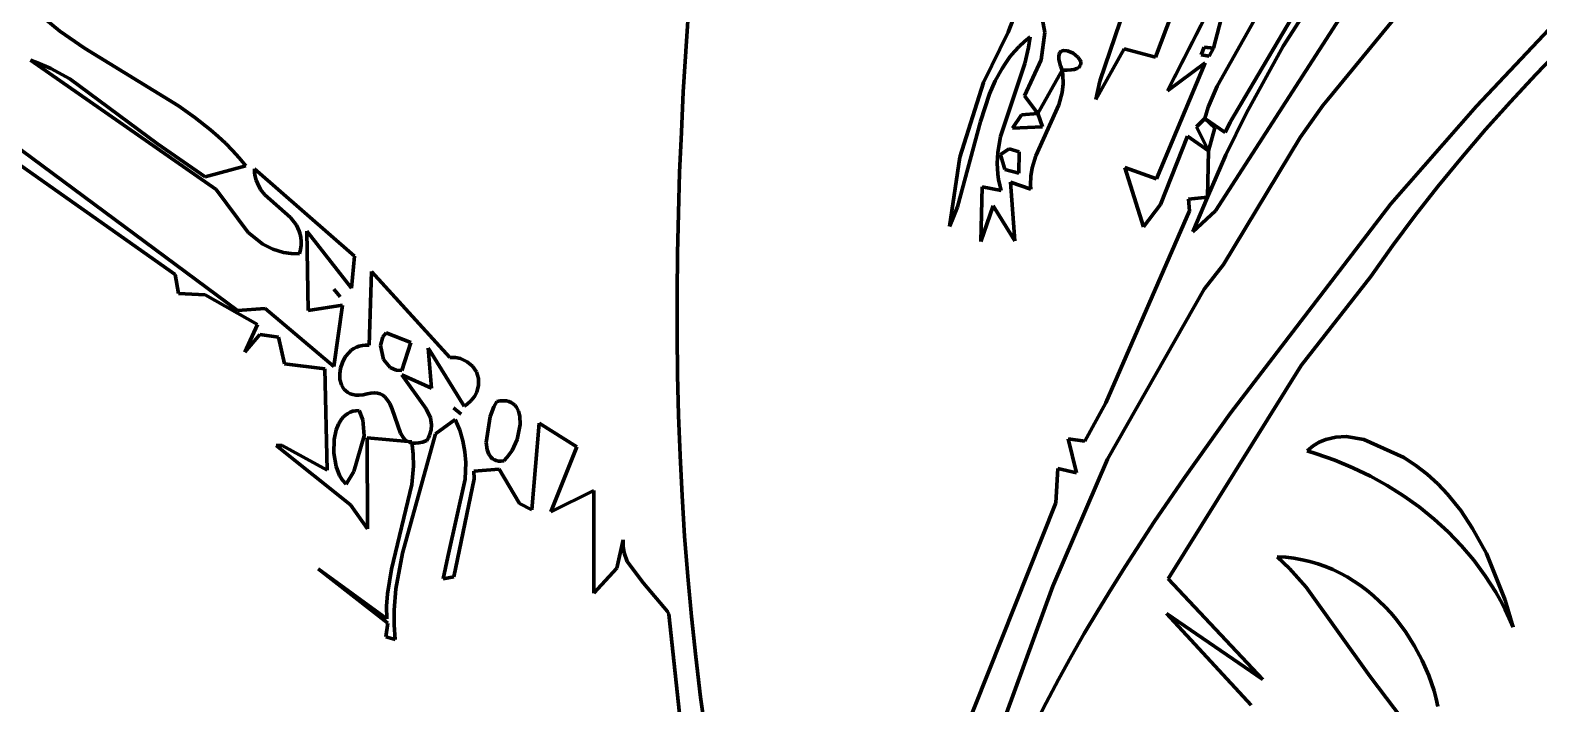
# Model space of a CAD drawing. Header units: millimetres. Extents: x 0 to 11, y 0 to 14.1.
# Drawn here: x 6.582 to 7.981, y 5.931 to 6.555 of the extents above; entities that cross this region are included whole.
import ezdxf

# ---------------------------------------------------------------- set-up
doc = ezdxf.new("R2010")
doc.units = ezdxf.units.MM
doc.layers.add('color#010101ff', color=7, linetype='CONTINUOUS', lineweight=100)
doc.layers.add('color#fefefeff', color=7, linetype='CONTINUOUS', lineweight=100)

msp = doc.modelspace()

# ---------------------------------------------------------------- linework, layer by layer
at = {"layer": 'color#010101ff'}
for p, q in [((7.8822, 6.7565), (7.7436, 6.5406)), ((7.681, 6.388), (7.9034, 6.733)), ((7.6944, 6.4701), (7.845, 6.7252)), ((7.9719, 6.7186), (7.7849, 6.4912)), ((7.4887, 6.5537), (7.5375, 6.6786)), ((7.6365, 6.4993), (7.6925, 6.6095)), ((7.1925, 6.5733), (7.1877, 6.4983)), ((7.6412, 6.5721), (7.6252, 6.5303)), ((7.6878, 6.572), (7.679, 6.5387)), ((7.679, 6.5387), (7.6878, 6.572)), ((7.9229, 6.4849), (8.0057, 6.5727)), ((6.61, 6.5546), (6.5956, 6.5662)), ((7.5202, 6.5667), (7.5228, 6.5534)), ((7.5737, 6.5081), (7.5924, 6.5634)), ((7.7194, 6.5693), (7.6825, 6.5035)), ((6.6328, 6.5387), (6.61, 6.5546)), ((7.4659, 6.5068), (7.4887, 6.5537)), ((7.5038, 6.545), (7.499, 6.5404)), ((7.5091, 6.5494), (7.5038, 6.545)), ((7.5077, 6.5393), (7.5091, 6.5494)), ((7.5228, 6.5534), (7.5192, 6.5279)), ((6.7199, 6.4852), (6.6328, 6.5387)), ((7.4904, 6.5306), (7.4866, 6.5253)), ((7.4945, 6.5356), (7.4904, 6.5306)), ((7.499, 6.5404), (7.4945, 6.5356)), ((7.5043, 6.5245), (7.5077, 6.5393)), ((7.5357, 6.5311), (7.536, 6.5331)), ((7.5358, 6.5287), (7.5357, 6.5311)), ((7.536, 6.5331), (7.5367, 6.5346)), ((7.5367, 6.5346), (7.5377, 6.5356)), ((7.5377, 6.5356), (7.5389, 6.5363)), ((7.5389, 6.5363), (7.5403, 6.5366)), ((7.5403, 6.5366), (7.5436, 6.5363)), ((7.5436, 6.5363), (7.5489, 6.5341)), ((7.5489, 6.5341), (7.5534, 6.5303)), ((7.5534, 6.5303), (7.5554, 6.5275)), ((7.5963, 6.538), (7.5699, 6.4912)), ((7.6252, 6.5303), (7.5963, 6.538)), ((7.6703, 6.5397), (7.6677, 6.5326)), ((7.6677, 6.5326), (7.6749, 6.5315)), ((7.679, 6.5387), (7.6703, 6.5397)), ((7.6749, 6.5315), (7.679, 6.5387)), ((7.7436, 6.5406), (7.7094, 6.4782)), ((8.0017, 6.5392), (7.9777, 6.5144)), ((6.7547, 6.4077), (6.5828, 6.5277)), ((6.5828, 6.5277), (6.5891, 6.5253)), ((6.5891, 6.5253), (6.6014, 6.5198)), ((6.6014, 6.5198), (6.6191, 6.5103)), ((7.4831, 6.5198), (7.4768, 6.5084)), ((7.4817, 6.4567), (7.5043, 6.5245)), ((7.4866, 6.5253), (7.4831, 6.5198)), ((7.5192, 6.5279), (7.5039, 6.4945)), ((7.5163, 6.4783), (7.5388, 6.5183)), ((7.5363, 6.5258), (7.5358, 6.5287)), ((7.5373, 6.5223), (7.5363, 6.5258)), ((7.5388, 6.5183), (7.5373, 6.5223)), ((7.5388, 6.5183), (7.5394, 6.514)), ((7.5433, 6.5183), (7.5388, 6.5183)), ((7.547, 6.5186), (7.5433, 6.5183)), ((7.55, 6.5191), (7.547, 6.5186)), ((7.5523, 6.5199), (7.55, 6.5191)), ((7.5541, 6.5209), (7.5523, 6.5199)), ((7.5553, 6.522), (7.5541, 6.5209)), ((7.5559, 6.5232), (7.5553, 6.522)), ((7.5554, 6.5275), (7.556, 6.526)), ((7.5562, 6.5246), (7.5559, 6.5232)), ((7.556, 6.526), (7.5562, 6.5246)), ((7.6263, 6.4177), (7.6712, 6.5252)), ((7.6712, 6.5252), (7.6365, 6.4993)), ((6.6191, 6.5103), (6.7003, 6.45)), ((7.4441, 6.4378), (7.4659, 6.5068)), ((7.4768, 6.5084), (7.4715, 6.4963)), ((7.5396, 6.5057), (7.5387, 6.4977)), ((7.5394, 6.514), (7.5396, 6.5057)), ((7.5699, 6.4912), (7.5737, 6.5081)), ((7.6825, 6.5035), (7.674, 6.4839)), ((7.9777, 6.5144), (7.9542, 6.4891)), ((7.1877, 6.4983), (7.1859, 6.4608)), ((7.4715, 6.4963), (7.463, 6.4708)), ((7.5039, 6.4945), (7.5163, 6.4783)), ((7.5387, 6.4977), (7.5357, 6.4862)), ((7.7849, 6.4912), (7.7803, 6.4856)), ((7.9542, 6.4891), (7.9312, 6.4633)), ((6.7351, 6.4745), (6.7199, 6.4852)), ((6.7496, 6.463), (6.7351, 6.4745)), ((7.5011, 6.4768), (7.4929, 6.4646)), ((7.5163, 6.4783), (7.5011, 6.4768)), ((7.5357, 6.4862), (7.5144, 6.4389)), ((7.5207, 6.4658), (7.5163, 6.4783)), ((7.6709, 6.4736), (7.6633, 6.4659)), ((7.674, 6.4839), (7.6709, 6.4736)), ((7.6804, 6.4648), (7.6709, 6.4736)), ((7.6709, 6.4736), (7.6898, 6.4605)), ((7.7094, 6.4782), (7.6906, 6.4398)), ((7.7803, 6.4856), (7.7594, 6.456)), ((7.8433, 6.3943), (7.9229, 6.4849)), ((6.7169, 6.3288), (6.5213, 6.4668)), ((6.7566, 6.4569), (6.7496, 6.463)), ((7.1859, 6.4608), (7.1843, 6.4233)), ((7.463, 6.4708), (7.4418, 6.3915)), ((7.4929, 6.4646), (7.5207, 6.4658)), ((7.6633, 6.4659), (7.6745, 6.4435)), ((7.6745, 6.4435), (7.6804, 6.4648)), ((7.6898, 6.4605), (7.6944, 6.4701)), ((7.9312, 6.4633), (7.9088, 6.4371)), ((6.565, 6.4508), (6.7744, 6.2955)), ((6.7003, 6.45), (6.7446, 6.4194)), ((6.7634, 6.4506), (6.7566, 6.4569)), ((6.7699, 6.4439), (6.7634, 6.4506)), ((7.4792, 6.442), (7.4817, 6.4567)), ((7.655, 6.4571), (7.6299, 6.3936)), ((7.6745, 6.4435), (7.655, 6.4571)), ((7.7594, 6.456), (7.6884, 6.3381)), ((6.7762, 6.4369), (6.7699, 6.4439)), ((6.7822, 6.4296), (6.7762, 6.4369)), ((7.4343, 6.3732), (7.4441, 6.4378)), ((7.4786, 6.4321), (7.4792, 6.442)), ((7.4791, 6.422), (7.4786, 6.4321)), ((7.4898, 6.4454), (7.4817, 6.4401)), ((7.4817, 6.4401), (7.4857, 6.4263)), ((7.4989, 6.4425), (7.4898, 6.4454)), ((7.4985, 6.4228), (7.4989, 6.4425)), ((7.5144, 6.4389), (7.511, 6.4277)), ((7.6734, 6.4006), (7.6745, 6.4435)), ((7.6906, 6.4398), (7.6734, 6.4006)), ((7.9088, 6.4371), (7.887, 6.4103)), ((6.7446, 6.4194), (6.7822, 6.4296)), ((6.8831, 6.3458), (6.7903, 6.4269)), ((6.7903, 6.4269), (6.7904, 6.4232)), ((6.7904, 6.4232), (6.791, 6.4197)), ((6.791, 6.4197), (6.7918, 6.4164)), ((7.1843, 6.4233), (7.1832, 6.3858)), ((7.4799, 6.4169), (7.4791, 6.422)), ((7.4857, 6.4263), (7.4985, 6.4228)), ((7.5097, 6.42), (7.5095, 6.412)), ((7.511, 6.4277), (7.5097, 6.42)), ((7.6143, 6.3729), (7.5968, 6.428)), ((7.5968, 6.428), (7.6263, 6.4177)), ((6.7843, 6.3678), (6.7547, 6.4077)), ((6.7918, 6.4164), (6.793, 6.4134)), ((6.793, 6.4134), (6.796, 6.4078)), ((6.796, 6.4078), (6.7999, 6.4028)), ((7.4635, 6.3594), (7.4648, 6.41)), ((7.4648, 6.41), (7.4824, 6.4067)), ((7.481, 6.4118), (7.4799, 6.4169)), ((7.4824, 6.4067), (7.481, 6.4118)), ((7.5098, 6.408), (7.4908, 6.4145)), ((7.4908, 6.4145), (7.4949, 6.3599)), ((7.5095, 6.412), (7.5098, 6.408)), ((7.887, 6.4103), (7.8657, 6.3831)), ((6.7999, 6.4028), (6.8235, 6.3816)), ((7.4418, 6.3915), (7.437, 6.3792)), ((7.4748, 6.3926), (7.4635, 6.3594)), ((7.4949, 6.3599), (7.4748, 6.3926)), ((7.6299, 6.3936), (7.6143, 6.3729)), ((7.6558, 6.3986), (7.6734, 6.4006)), ((7.6567, 6.3878), (7.6558, 6.3986)), ((7.6734, 6.4006), (7.66, 6.3685)), ((7.6945, 6.1998), (7.8433, 6.3943)), ((6.8235, 6.3816), (6.8291, 6.3745)), ((7.1832, 6.3858), (7.1824, 6.3483)), ((7.437, 6.3792), (7.4343, 6.3732)), ((7.5794, 6.2097), (7.6567, 6.3878)), ((7.66, 6.3685), (7.681, 6.388)), ((7.8657, 6.3831), (7.845, 6.3553)), ((6.7981, 6.3571), (6.7843, 6.3678)), ((6.8291, 6.3745), (6.8318, 6.3691)), ((6.8318, 6.3691), (6.8327, 6.3661)), ((6.8327, 6.3661), (6.8333, 6.363)), ((6.8333, 6.363), (6.8335, 6.3596)), ((6.8401, 6.2955), (6.8389, 6.369)), ((6.8389, 6.369), (6.8424, 6.3645)), ((6.8424, 6.3645), (6.8801, 6.3162)), ((6.8073, 6.3523), (6.7981, 6.3571)), ((6.8173, 6.3492), (6.8073, 6.3523)), ((6.8244, 6.3482), (6.8173, 6.3492)), ((6.8319, 6.348), (6.8244, 6.3482)), ((6.8328, 6.3521), (6.8319, 6.348)), ((6.8334, 6.356), (6.8328, 6.3521)), ((6.8335, 6.3596), (6.8334, 6.356)), ((7.1824, 6.3483), (7.182, 6.3108)), ((7.845, 6.3553), (7.8249, 6.3271)), ((6.8801, 6.3162), (6.8831, 6.3458)), ((7.6884, 6.3381), (7.6705, 6.3152)), ((6.7199, 6.3111), (6.7169, 6.3288)), ((6.8988, 6.3316), (6.8966, 6.2632)), ((6.9713, 6.2519), (6.8988, 6.3316)), ((7.8249, 6.3271), (7.7603, 6.2444)), ((6.7445, 6.3101), (6.7199, 6.3111)), ((6.7931, 6.2824), (6.7445, 6.3101)), ((6.8637, 6.3152), (6.8659, 6.3126)), ((6.8697, 6.3082), (6.8637, 6.3152)), ((6.8659, 6.3126), (6.8697, 6.3082)), ((7.182, 6.3108), (7.182, 6.2733)), ((7.6705, 6.3152), (7.5807, 6.1574)), ((6.7744, 6.2955), (6.8003, 6.2974)), ((6.8003, 6.2974), (6.8639, 6.2436)), ((6.8718, 6.3004), (6.8401, 6.2955)), ((6.8639, 6.2436), (6.8718, 6.3004)), ((6.7812, 6.2569), (6.7931, 6.2824)), ((6.7953, 6.2732), (6.7812, 6.2569)), ((6.8126, 6.2706), (6.7953, 6.2732)), ((6.8182, 6.2461), (6.8126, 6.2706)), ((6.9071, 6.263), (6.9093, 6.2709)), ((6.9093, 6.2709), (6.9123, 6.2747)), ((6.9123, 6.2747), (6.9351, 6.2656)), ((6.9351, 6.2656), (6.9267, 6.2399)), ((7.182, 6.2733), (7.1824, 6.2359)), ((6.8744, 6.2523), (6.8717, 6.2473)), ((6.8779, 6.2566), (6.8744, 6.2523)), ((6.88, 6.2585), (6.8779, 6.2566)), ((6.8822, 6.2601), (6.88, 6.2585)), ((6.8847, 6.2614), (6.8822, 6.2601)), ((6.8874, 6.2624), (6.8847, 6.2614)), ((6.8903, 6.2631), (6.8874, 6.2624)), ((6.8933, 6.2634), (6.8903, 6.2631)), ((6.8966, 6.2632), (6.8933, 6.2634)), ((6.9097, 6.2499), (6.9071, 6.263)), ((6.9159, 6.2425), (6.9097, 6.2499)), ((6.9544, 6.2234), (6.9512, 6.2606)), ((6.9512, 6.2606), (6.953, 6.2576)), ((6.953, 6.2576), (6.9847, 6.2067)), ((6.9765, 6.2518), (6.9713, 6.2519)), ((6.9813, 6.2508), (6.9765, 6.2518)), ((6.9875, 6.2479), (6.9813, 6.2508)), ((6.8556, 6.2413), (6.8182, 6.2461)), ((6.8575, 6.1473), (6.8556, 6.2413)), ((6.87, 6.242), (6.8693, 6.2366)), ((6.8693, 6.2366), (6.8695, 6.2314)), ((6.8717, 6.2473), (6.87, 6.242)), ((6.9216, 6.24), (6.9159, 6.2425)), ((6.9267, 6.2399), (6.9216, 6.24)), ((6.9494, 6.2043), (6.9267, 6.2359)), ((6.9267, 6.2359), (6.9544, 6.2234)), ((6.9924, 6.2437), (6.9875, 6.2479)), ((6.9959, 6.2384), (6.9924, 6.2437)), ((6.9978, 6.2325), (6.9959, 6.2384)), ((7.1824, 6.2359), (7.1833, 6.1984)), ((7.7603, 6.2444), (7.6369, 6.0465)), ((6.8695, 6.2314), (6.8708, 6.2266)), ((6.8708, 6.2266), (6.8719, 6.2245)), ((6.8719, 6.2245), (6.8732, 6.2225)), ((6.8732, 6.2225), (6.8749, 6.2208)), ((6.9964, 6.2198), (6.998, 6.2261)), ((6.998, 6.2261), (6.9978, 6.2325)), ((6.8749, 6.2208), (6.8768, 6.2193)), ((6.8768, 6.2193), (6.879, 6.2182)), ((6.879, 6.2182), (6.8815, 6.2174)), ((6.8815, 6.2174), (6.8843, 6.2169)), ((6.8843, 6.2169), (6.8874, 6.2169)), ((6.8874, 6.2169), (6.8909, 6.2173)), ((6.8909, 6.2173), (6.8946, 6.2181)), ((6.8946, 6.2181), (6.8982, 6.2188)), ((6.8982, 6.2188), (6.9014, 6.219)), ((6.9014, 6.219), (6.9043, 6.2187)), ((6.9043, 6.2187), (6.9068, 6.218)), ((6.9068, 6.218), (6.9091, 6.2168)), ((6.9091, 6.2168), (6.911, 6.2153)), ((6.911, 6.2153), (6.9127, 6.2135)), ((6.9127, 6.2135), (6.9156, 6.2091)), ((6.9156, 6.2091), (6.9178, 6.2039)), ((6.9847, 6.2067), (6.9871, 6.2083)), ((6.9871, 6.2083), (6.9911, 6.2119)), ((6.9911, 6.2119), (6.9942, 6.2157)), ((6.9942, 6.2157), (6.9964, 6.2198)), ((7.0149, 6.2111), (7.0122, 6.2061)), ((7.0181, 6.2116), (7.0149, 6.2111)), ((7.0211, 6.2117), (7.0181, 6.2116)), ((7.0237, 6.2115), (7.0211, 6.2117)), ((7.0261, 6.2109), (7.0237, 6.2115)), ((7.0282, 6.2101), (7.0261, 6.2109)), ((7.03, 6.209), (7.0282, 6.2101)), ((7.0317, 6.2076), (7.03, 6.209)), ((7.5599, 6.1742), (7.5794, 6.2097)), ((6.871, 6.1947), (6.8681, 6.1901)), ((6.8727, 6.1967), (6.871, 6.1947)), ((6.8746, 6.1984), (6.8727, 6.1967)), ((6.8767, 6.1999), (6.8746, 6.1984)), ((6.879, 6.2011), (6.8767, 6.1999)), ((6.8815, 6.202), (6.879, 6.2011)), ((6.8842, 6.2025), (6.8815, 6.202)), ((6.8872, 6.2027), (6.8842, 6.2025)), ((6.8907, 6.1941), (6.8872, 6.2027)), ((6.8919, 6.1793), (6.8907, 6.1941)), ((6.9178, 6.2039), (6.9256, 6.1817)), ((6.9533, 6.1959), (6.9494, 6.2043)), ((6.9544, 6.1893), (6.9533, 6.1959)), ((6.9763, 6.1944), (6.958, 6.181)), ((6.9746, 6.2052), (6.9773, 6.203)), ((6.9817, 6.1992), (6.9746, 6.2052)), ((6.9785, 6.1895), (6.9763, 6.1944)), ((6.9773, 6.203), (6.9817, 6.1992)), ((7.0088, 6.1971), (7.0051, 6.1731)), ((7.0122, 6.2061), (7.0088, 6.1971)), ((7.033, 6.2059), (7.0317, 6.2076)), ((7.0351, 6.202), (7.033, 6.2059)), ((7.0363, 6.1975), (7.0351, 6.202)), ((7.0366, 6.1897), (7.0363, 6.1975)), ((7.1833, 6.1984), (7.1847, 6.161)), ((7.6518, 6.1399), (7.6945, 6.1998)), ((6.866, 6.1847), (6.864, 6.1758)), ((6.8681, 6.1901), (6.866, 6.1847)), ((6.9256, 6.1817), (6.9284, 6.1774)), ((6.958, 6.181), (6.9275, 6.0703)), ((6.9515, 6.1774), (6.9526, 6.1798)), ((6.9526, 6.1798), (6.954, 6.1847)), ((6.954, 6.1847), (6.9544, 6.1893)), ((6.9805, 6.1845), (6.9785, 6.1895)), ((6.9834, 6.1745), (6.9805, 6.1845)), ((7.0338, 6.1759), (7.0366, 6.1897)), ((7.054, 6.191), (7.0472, 6.1106)), ((7.0889, 6.1689), (7.054, 6.191)), ((6.8103, 6.1701), (6.816, 6.1702)), ((6.8792, 6.1152), (6.8103, 6.1701)), ((6.816, 6.1702), (6.8575, 6.1473)), ((6.864, 6.1758), (6.8638, 6.163)), ((6.8825, 6.1461), (6.8919, 6.1793)), ((6.936, 6.1736), (6.8948, 6.1774)), ((6.8948, 6.1774), (6.8949, 6.093)), ((6.9284, 6.1774), (6.93, 6.1756)), ((6.93, 6.1756), (6.932, 6.1742)), ((6.932, 6.1742), (6.9342, 6.1731)), ((6.9342, 6.1731), (6.9366, 6.1725)), ((6.9373, 6.1622), (6.936, 6.1736)), ((6.9366, 6.1725), (6.9394, 6.1723)), ((6.9394, 6.1723), (6.9426, 6.1726)), ((6.9426, 6.1726), (6.9461, 6.1734)), ((6.9461, 6.1734), (6.9501, 6.1748)), ((6.9501, 6.1748), (6.9515, 6.1774)), ((6.9852, 6.1644), (6.9834, 6.1745)), ((7.0051, 6.1731), (7.006, 6.1661)), ((7.006, 6.1661), (7.0075, 6.1621)), ((7.0292, 6.1656), (7.0338, 6.1759)), ((7.0648, 6.1086), (7.0889, 6.1689)), ((7.552, 6.1448), (7.5445, 6.1765)), ((7.5445, 6.1765), (7.5599, 6.1742)), ((7.7659, 6.1652), (7.7713, 6.1698)), ((7.7713, 6.1698), (7.7771, 6.1733)), ((7.7771, 6.1733), (7.7831, 6.1758)), ((7.7831, 6.1758), (7.7924, 6.178)), ((7.7924, 6.178), (7.8021, 6.1784)), ((7.8021, 6.1784), (7.8185, 6.1758)), ((7.8185, 6.1758), (7.8554, 6.159)), ((6.8638, 6.163), (6.866, 6.1507)), ((6.9375, 6.1509), (6.9373, 6.1622)), ((6.986, 6.1543), (6.9852, 6.1644)), ((6.9855, 6.1389), (6.986, 6.1543)), ((7.0075, 6.1621), (7.0096, 6.159)), ((7.0096, 6.159), (7.011, 6.1578)), ((7.011, 6.1578), (7.0126, 6.1568)), ((7.0126, 6.1568), (7.0144, 6.1562)), ((7.0144, 6.1562), (7.0164, 6.1558)), ((7.0164, 6.1558), (7.0187, 6.1558)), ((7.0187, 6.1558), (7.0213, 6.1561)), ((7.0213, 6.1561), (7.0246, 6.1593)), ((7.0246, 6.1593), (7.0292, 6.1656)), ((7.1847, 6.161), (7.1866, 6.1235)), ((7.5807, 6.1574), (7.53, 6.0398)), ((7.7745, 6.1625), (7.7659, 6.1652)), ((7.7916, 6.1565), (7.7745, 6.1625)), ((7.8082, 6.1495), (7.7916, 6.1565)), ((7.8554, 6.159), (7.8666, 6.1516)), ((6.866, 6.1507), (6.8691, 6.1425)), ((6.8691, 6.1425), (6.8718, 6.1379)), ((6.8718, 6.1379), (6.8751, 6.1342)), ((6.8751, 6.1342), (6.8825, 6.1461)), ((6.9361, 6.134), (6.9375, 6.1509)), ((6.9695, 6.0669), (6.9855, 6.1389)), ((6.9938, 6.1394), (6.9749, 6.0484)), ((7.017, 6.1481), (6.9935, 6.1464)), ((6.9935, 6.1464), (6.9938, 6.1394)), ((7.0359, 6.1163), (7.017, 6.1481)), ((7.5329, 6.117), (7.5348, 6.1489)), ((7.5348, 6.1489), (7.552, 6.1448)), ((7.6242, 6.0994), (7.6518, 6.1399)), ((7.8244, 6.1417), (7.8082, 6.1495)), ((7.84, 6.133), (7.8244, 6.1417)), ((7.8666, 6.1516), (7.877, 6.1435)), ((7.877, 6.1435), (7.8868, 6.1346)), ((6.9172, 6.0554), (6.9361, 6.134)), ((7.1048, 6.1286), (7.0648, 6.1086)), ((7.1047, 6.0333), (7.1048, 6.1286)), ((7.8551, 6.1235), (7.84, 6.133)), ((7.8868, 6.1346), (7.8958, 6.1251)), ((7.8958, 6.1251), (7.9082, 6.1098)), ((6.8949, 6.093), (6.8792, 6.1152)), ((7.0472, 6.1106), (7.0359, 6.1163)), ((7.1866, 6.1235), (7.1889, 6.0862)), ((7.3896, 5.7564), (7.5329, 6.117)), ((7.8696, 6.1132), (7.8551, 6.1235)), ((7.8835, 6.102), (7.8696, 6.1132)), ((7.5975, 6.0584), (7.6242, 6.0994)), ((7.8965, 6.09), (7.8835, 6.102)), ((7.9082, 6.1098), (7.9192, 6.0933)), ((7.1318, 6.0827), (7.1261, 6.0565)), ((7.1318, 6.0764), (7.1318, 6.0827)), ((7.1889, 6.0862), (7.1918, 6.0488)), ((7.9089, 6.0772), (7.8965, 6.09)), ((7.9192, 6.0933), (7.9319, 6.07)), ((6.9275, 6.0703), (6.9212, 6.0374)), ((7.1328, 6.0706), (7.1318, 6.0764)), ((7.1356, 6.0627), (7.1328, 6.0706)), ((7.9203, 6.0637), (7.9089, 6.0772)), ((7.9319, 6.07), (7.9493, 6.0268)), ((6.9139, 6.0054), (6.8492, 6.0557)), ((6.8492, 6.0557), (6.9128, 6.0094)), ((6.9134, 6.0326), (6.9172, 6.0554)), ((6.965, 6.0466), (6.9695, 6.0669)), ((7.1261, 6.0565), (7.1047, 6.0333)), ((7.1509, 6.0426), (7.1356, 6.0627)), ((7.5845, 6.0376), (7.5975, 6.0584)), ((7.7382, 6.0669), (7.746, 6.0665)), ((7.7494, 6.056), (7.7382, 6.0669)), ((7.746, 6.0665), (7.7536, 6.0656)), ((7.7649, 6.0387), (7.7494, 6.056)), ((7.7536, 6.0656), (7.7611, 6.0643)), ((7.7611, 6.0643), (7.7684, 6.0626)), ((7.7684, 6.0626), (7.7756, 6.0605)), ((7.7756, 6.0605), (7.7827, 6.058)), ((7.7827, 6.058), (7.7896, 6.0551)), ((7.7896, 6.0551), (7.7963, 6.0519)), ((7.9309, 6.0493), (7.9203, 6.0637)), ((6.9749, 6.0484), (6.965, 6.0466)), ((7.173, 6.0162), (7.1509, 6.0426)), ((7.1918, 6.0488), (7.1952, 6.0115)), ((7.6369, 6.0465), (7.7247, 5.9532)), ((7.7963, 6.0519), (7.8028, 6.0483)), ((7.8028, 6.0483), (7.8092, 6.0444)), ((7.8092, 6.0444), (7.8154, 6.0402)), ((7.8154, 6.0402), (7.8214, 6.0357)), ((7.9406, 6.0342), (7.9309, 6.0493)), ((6.9126, 6.0211), (6.9134, 6.0326)), ((6.9212, 6.0374), (6.9196, 6.0174)), ((7.53, 6.0398), (7.425, 5.7504)), ((7.5717, 6.0167), (7.5845, 6.0376)), ((7.8238, 5.9563), (7.7649, 6.0387)), ((7.8214, 6.0357), (7.8272, 6.0309)), ((7.8272, 6.0309), (7.8327, 6.0258)), ((7.945, 6.0263), (7.9406, 6.0342)), ((7.9492, 6.0182), (7.945, 6.0263)), ((7.9493, 6.0268), (7.9568, 6.0016)), ((6.9128, 6.0094), (6.9126, 6.0211)), ((6.9196, 6.0174), (6.9197, 6.0039)), ((7.1743, 6.0136), (7.173, 6.0162)), ((7.1877, 5.8877), (7.1743, 6.0136)), ((7.5593, 5.9957), (7.5717, 6.0167)), ((7.7247, 5.9532), (7.6356, 6.0144)), ((7.6356, 6.0144), (7.714, 5.9293)), ((7.8327, 6.0258), (7.8381, 6.0205)), ((7.8381, 6.0205), (7.8433, 6.0149)), ((7.8433, 6.0149), (7.8482, 6.0092)), ((7.9531, 6.01), (7.9492, 6.0182)), ((6.912, 5.9926), (6.9139, 6.0054)), ((6.9197, 6.0039), (6.9208, 5.9902)), ((7.1952, 6.0115), (7.1992, 5.9742)), ((7.8482, 6.0092), (7.8573, 5.997)), ((7.9568, 6.0016), (7.9531, 6.01)), ((6.9208, 5.9902), (6.912, 5.9926)), ((7.5472, 5.9745), (7.5593, 5.9957)), ((7.8573, 5.997), (7.8654, 5.9842)), ((7.8654, 5.9842), (7.8725, 5.9707)), ((7.1992, 5.9742), (7.2037, 5.9369)), ((7.5354, 5.9531), (7.5472, 5.9745)), ((7.8725, 5.9707), (7.8785, 5.9568)), ((7.8615, 5.9066), (7.8238, 5.9563)), ((7.8785, 5.9568), (7.8834, 5.9425)), ((7.5239, 5.9315), (7.5354, 5.9531)), ((7.8834, 5.9425), (7.8853, 5.9353)), ((7.2037, 5.9369), (7.2089, 5.8997)), ((7.5128, 5.9097), (7.5239, 5.9315)), ((7.8853, 5.9353), (7.887, 5.9281))]:
    msp.add_line(p, q, dxfattribs=at)
at = {"layer": 'color#fefefeff'}
for p, q in [((7.7436, 6.5406), (7.8822, 6.7565)), ((7.9034, 6.733), (7.681, 6.388)), ((7.845, 6.7252), (7.6944, 6.4701)), ((7.7849, 6.4912), (7.9719, 6.7186)), ((7.5375, 6.6786), (7.4887, 6.5537)), ((7.6925, 6.6095), (7.6365, 6.4993)), ((7.1877, 6.4983), (7.1925, 6.5733)), ((7.6252, 6.5303), (7.6412, 6.5721)), ((7.679, 6.5387), (7.6878, 6.572)), ((7.6878, 6.572), (7.679, 6.5387)), ((8.0057, 6.5727), (7.9229, 6.4849)), ((6.5956, 6.5662), (6.61, 6.5546)), ((7.5228, 6.5534), (7.5202, 6.5667)), ((7.5924, 6.5634), (7.5737, 6.5081)), ((7.6825, 6.5035), (7.7194, 6.5693)), ((6.61, 6.5546), (6.6328, 6.5387)), ((7.4887, 6.5537), (7.4659, 6.5068)), ((7.499, 6.5404), (7.5038, 6.545)), ((7.5038, 6.545), (7.5091, 6.5494)), ((7.5091, 6.5494), (7.5077, 6.5393)), ((7.5192, 6.5279), (7.5228, 6.5534)), ((6.6328, 6.5387), (6.7199, 6.4852)), ((7.4866, 6.5253), (7.4904, 6.5306)), ((7.4904, 6.5306), (7.4945, 6.5356)), ((7.4945, 6.5356), (7.499, 6.5404)), ((7.5077, 6.5393), (7.5043, 6.5245)), ((7.536, 6.5331), (7.5357, 6.5311)), ((7.5357, 6.5311), (7.5358, 6.5287)), ((7.5367, 6.5346), (7.536, 6.5331)), ((7.5377, 6.5356), (7.5367, 6.5346)), ((7.5389, 6.5363), (7.5377, 6.5356)), ((7.5403, 6.5366), (7.5389, 6.5363)), ((7.5436, 6.5363), (7.5403, 6.5366)), ((7.5489, 6.5341), (7.5436, 6.5363)), ((7.5534, 6.5303), (7.5489, 6.5341)), ((7.5554, 6.5275), (7.5534, 6.5303)), ((7.5699, 6.4912), (7.5963, 6.538)), ((7.5963, 6.538), (7.6252, 6.5303)), ((7.6677, 6.5326), (7.6703, 6.5397)), ((7.6749, 6.5315), (7.6677, 6.5326)), ((7.6703, 6.5397), (7.679, 6.5387)), ((7.679, 6.5387), (7.6749, 6.5315)), ((7.7094, 6.4782), (7.7436, 6.5406)), ((7.9777, 6.5144), (8.0017, 6.5392)), ((6.5891, 6.5253), (6.5828, 6.5277)), ((6.5828, 6.5277), (6.7547, 6.4077)), ((6.6014, 6.5198), (6.5891, 6.5253)), ((6.6191, 6.5103), (6.6014, 6.5198)), ((7.4768, 6.5084), (7.4831, 6.5198)), ((7.5043, 6.5245), (7.4817, 6.4567)), ((7.4831, 6.5198), (7.4866, 6.5253)), ((7.5039, 6.4945), (7.5192, 6.5279)), ((7.5388, 6.5183), (7.5163, 6.4783)), ((7.5358, 6.5287), (7.5363, 6.5258)), ((7.5363, 6.5258), (7.5373, 6.5223)), ((7.5373, 6.5223), (7.5388, 6.5183)), ((7.5394, 6.514), (7.5388, 6.5183)), ((7.5388, 6.5183), (7.5433, 6.5183)), ((7.5433, 6.5183), (7.547, 6.5186)), ((7.547, 6.5186), (7.55, 6.5191)), ((7.55, 6.5191), (7.5523, 6.5199)), ((7.5523, 6.5199), (7.5541, 6.5209)), ((7.5541, 6.5209), (7.5553, 6.522)), ((7.5553, 6.522), (7.5559, 6.5232)), ((7.556, 6.526), (7.5554, 6.5275)), ((7.5559, 6.5232), (7.5562, 6.5246)), ((7.5562, 6.5246), (7.556, 6.526)), ((7.6712, 6.5252), (7.6263, 6.4177)), ((7.6365, 6.4993), (7.6712, 6.5252)), ((6.7003, 6.45), (6.6191, 6.5103)), ((7.4659, 6.5068), (7.4441, 6.4378)), ((7.4715, 6.4963), (7.4768, 6.5084)), ((7.5387, 6.4977), (7.5396, 6.5057)), ((7.5396, 6.5057), (7.5394, 6.514)), ((7.5737, 6.5081), (7.5699, 6.4912)), ((7.674, 6.4839), (7.6825, 6.5035)), ((7.9542, 6.4891), (7.9777, 6.5144)), ((7.1859, 6.4608), (7.1877, 6.4983)), ((7.463, 6.4708), (7.4715, 6.4963)), ((7.5163, 6.4783), (7.5039, 6.4945)), ((7.5357, 6.4862), (7.5387, 6.4977)), ((7.7803, 6.4856), (7.7849, 6.4912)), ((7.9312, 6.4633), (7.9542, 6.4891)), ((6.7199, 6.4852), (6.7351, 6.4745)), ((6.7351, 6.4745), (6.7496, 6.463)), ((7.4929, 6.4646), (7.5011, 6.4768)), ((7.5011, 6.4768), (7.5163, 6.4783)), ((7.5144, 6.4389), (7.5357, 6.4862)), ((7.5163, 6.4783), (7.5207, 6.4658)), ((7.6633, 6.4659), (7.6709, 6.4736)), ((7.6709, 6.4736), (7.674, 6.4839)), ((7.6898, 6.4605), (7.6709, 6.4736)), ((7.6709, 6.4736), (7.6804, 6.4648)), ((7.6906, 6.4398), (7.7094, 6.4782)), ((7.7594, 6.456), (7.7803, 6.4856)), ((7.9229, 6.4849), (7.8433, 6.3943)), ((6.5213, 6.4668), (6.7169, 6.3288)), ((6.7496, 6.463), (6.7566, 6.4569)), ((7.1843, 6.4233), (7.1859, 6.4608)), ((7.4418, 6.3915), (7.463, 6.4708)), ((7.5207, 6.4658), (7.4929, 6.4646)), ((7.6745, 6.4435), (7.6633, 6.4659)), ((7.6804, 6.4648), (7.6745, 6.4435)), ((7.6944, 6.4701), (7.6898, 6.4605)), ((7.9088, 6.4371), (7.9312, 6.4633)), ((6.7744, 6.2955), (6.565, 6.4508)), ((6.7446, 6.4194), (6.7003, 6.45)), ((6.7566, 6.4569), (6.7634, 6.4506)), ((6.7634, 6.4506), (6.7699, 6.4439)), ((7.4817, 6.4567), (7.4792, 6.442)), ((7.6299, 6.3936), (7.655, 6.4571)), ((7.655, 6.4571), (7.6745, 6.4435)), ((7.6884, 6.3381), (7.7594, 6.456)), ((6.7699, 6.4439), (6.7762, 6.4369)), ((6.7762, 6.4369), (6.7822, 6.4296)), ((7.4441, 6.4378), (7.4343, 6.3732)), ((7.4792, 6.442), (7.4786, 6.4321)), ((7.4786, 6.4321), (7.4791, 6.422)), ((7.4817, 6.4401), (7.4898, 6.4454)), ((7.4857, 6.4263), (7.4817, 6.4401)), ((7.4898, 6.4454), (7.4989, 6.4425)), ((7.4989, 6.4425), (7.4985, 6.4228)), ((7.511, 6.4277), (7.5144, 6.4389)), ((7.6745, 6.4435), (7.6734, 6.4006)), ((7.6734, 6.4006), (7.6906, 6.4398)), ((7.887, 6.4103), (7.9088, 6.4371)), ((6.7822, 6.4296), (6.7446, 6.4194)), ((6.7904, 6.4232), (6.7903, 6.4269)), ((6.7903, 6.4269), (6.8831, 6.3458)), ((6.791, 6.4197), (6.7904, 6.4232)), ((6.7918, 6.4164), (6.791, 6.4197)), ((7.1832, 6.3858), (7.1843, 6.4233)), ((7.4791, 6.422), (7.4799, 6.4169)), ((7.4985, 6.4228), (7.4857, 6.4263)), ((7.5095, 6.412), (7.5097, 6.42)), ((7.5097, 6.42), (7.511, 6.4277)), ((7.6263, 6.4177), (7.5968, 6.428)), ((7.5968, 6.428), (7.6143, 6.3729)), ((6.7547, 6.4077), (6.7843, 6.3678)), ((6.793, 6.4134), (6.7918, 6.4164)), ((6.796, 6.4078), (6.793, 6.4134)), ((6.7999, 6.4028), (6.796, 6.4078)), ((7.4648, 6.41), (7.4635, 6.3594)), ((7.4824, 6.4067), (7.4648, 6.41)), ((7.4799, 6.4169), (7.481, 6.4118)), ((7.481, 6.4118), (7.4824, 6.4067)), ((7.4949, 6.3599), (7.4908, 6.4145)), ((7.4908, 6.4145), (7.5098, 6.408)), ((7.5098, 6.408), (7.5095, 6.412)), ((7.8657, 6.3831), (7.887, 6.4103)), ((6.8235, 6.3816), (6.7999, 6.4028)), ((7.437, 6.3792), (7.4418, 6.3915)), ((7.4635, 6.3594), (7.4748, 6.3926)), ((7.4748, 6.3926), (7.4949, 6.3599)), ((7.6143, 6.3729), (7.6299, 6.3936)), ((7.6734, 6.4006), (7.6558, 6.3986)), ((7.6558, 6.3986), (7.6567, 6.3878)), ((7.66, 6.3685), (7.6734, 6.4006)), ((7.8433, 6.3943), (7.6945, 6.1998)), ((6.8291, 6.3745), (6.8235, 6.3816)), ((7.1824, 6.3483), (7.1832, 6.3858)), ((7.4343, 6.3732), (7.437, 6.3792)), ((7.6567, 6.3878), (7.5794, 6.2097)), ((7.681, 6.388), (7.66, 6.3685)), ((7.845, 6.3553), (7.8657, 6.3831)), ((6.7843, 6.3678), (6.7981, 6.3571)), ((6.8318, 6.3691), (6.8291, 6.3745)), ((6.8327, 6.3661), (6.8318, 6.3691)), ((6.8333, 6.363), (6.8327, 6.3661)), ((6.8335, 6.3596), (6.8333, 6.363)), ((6.8424, 6.3645), (6.8389, 6.369)), ((6.8389, 6.369), (6.8401, 6.2955)), ((6.8801, 6.3162), (6.8424, 6.3645)), ((6.7981, 6.3571), (6.8073, 6.3523)), ((6.8073, 6.3523), (6.8173, 6.3492)), ((6.8173, 6.3492), (6.8244, 6.3482)), ((6.8244, 6.3482), (6.8319, 6.348)), ((6.8319, 6.348), (6.8328, 6.3521)), ((6.8328, 6.3521), (6.8334, 6.356)), ((6.8334, 6.356), (6.8335, 6.3596)), ((7.182, 6.3108), (7.1824, 6.3483)), ((7.8249, 6.3271), (7.845, 6.3553)), ((6.8831, 6.3458), (6.8801, 6.3162)), ((7.6705, 6.3152), (7.6884, 6.3381)), ((6.7169, 6.3288), (6.7199, 6.3111)), ((6.8966, 6.2632), (6.8988, 6.3316)), ((6.8988, 6.3316), (6.9713, 6.2519)), ((7.7603, 6.2444), (7.8249, 6.3271)), ((6.7199, 6.3111), (6.7445, 6.3101)), ((6.7445, 6.3101), (6.7931, 6.2824)), ((6.8637, 6.3152), (6.8697, 6.3082)), ((6.8659, 6.3126), (6.8637, 6.3152)), ((6.8697, 6.3082), (6.8659, 6.3126)), ((7.182, 6.2733), (7.182, 6.3108)), ((7.5807, 6.1574), (7.6705, 6.3152)), ((6.8003, 6.2974), (6.7744, 6.2955)), ((6.8639, 6.2436), (6.8003, 6.2974)), ((6.8401, 6.2955), (6.8718, 6.3004)), ((6.8718, 6.3004), (6.8639, 6.2436)), ((6.7931, 6.2824), (6.7812, 6.2569)), ((6.7812, 6.2569), (6.7953, 6.2732)), ((6.7953, 6.2732), (6.8126, 6.2706)), ((6.8126, 6.2706), (6.8182, 6.2461)), ((6.9093, 6.2709), (6.9071, 6.263)), ((6.9123, 6.2747), (6.9093, 6.2709)), ((6.9351, 6.2656), (6.9123, 6.2747)), ((6.9267, 6.2399), (6.9351, 6.2656)), ((7.1824, 6.2359), (7.182, 6.2733)), ((6.8717, 6.2473), (6.8744, 6.2523)), ((6.8744, 6.2523), (6.8779, 6.2566)), ((6.8779, 6.2566), (6.88, 6.2585)), ((6.88, 6.2585), (6.8822, 6.2601)), ((6.8822, 6.2601), (6.8847, 6.2614)), ((6.8847, 6.2614), (6.8874, 6.2624)), ((6.8874, 6.2624), (6.8903, 6.2631)), ((6.8903, 6.2631), (6.8933, 6.2634)), ((6.8933, 6.2634), (6.8966, 6.2632)), ((6.9071, 6.263), (6.9097, 6.2499)), ((6.9097, 6.2499), (6.9159, 6.2425)), ((6.953, 6.2576), (6.9512, 6.2606)), ((6.9512, 6.2606), (6.9544, 6.2234)), ((6.9847, 6.2067), (6.953, 6.2576)), ((6.9713, 6.2519), (6.9765, 6.2518)), ((6.9765, 6.2518), (6.9813, 6.2508)), ((6.9813, 6.2508), (6.9875, 6.2479)), ((6.8182, 6.2461), (6.8556, 6.2413)), ((6.8556, 6.2413), (6.8575, 6.1473)), ((6.8693, 6.2366), (6.87, 6.242)), ((6.8695, 6.2314), (6.8693, 6.2366)), ((6.87, 6.242), (6.8717, 6.2473)), ((6.9159, 6.2425), (6.9216, 6.24)), ((6.9216, 6.24), (6.9267, 6.2399)), ((6.9544, 6.2234), (6.9267, 6.2359)), ((6.9267, 6.2359), (6.9494, 6.2043)), ((6.9875, 6.2479), (6.9924, 6.2437)), ((6.9924, 6.2437), (6.9959, 6.2384)), ((6.9959, 6.2384), (6.9978, 6.2325)), ((7.1833, 6.1984), (7.1824, 6.2359)), ((7.6369, 6.0465), (7.7603, 6.2444)), ((6.8708, 6.2266), (6.8695, 6.2314)), ((6.8719, 6.2245), (6.8708, 6.2266)), ((6.8732, 6.2225), (6.8719, 6.2245)), ((6.8749, 6.2208), (6.8732, 6.2225)), ((6.998, 6.2261), (6.9964, 6.2198)), ((6.9978, 6.2325), (6.998, 6.2261)), ((6.8768, 6.2193), (6.8749, 6.2208)), ((6.879, 6.2182), (6.8768, 6.2193)), ((6.8815, 6.2174), (6.879, 6.2182)), ((6.8843, 6.2169), (6.8815, 6.2174)), ((6.8874, 6.2169), (6.8843, 6.2169)), ((6.8909, 6.2173), (6.8874, 6.2169)), ((6.8946, 6.2181), (6.8909, 6.2173)), ((6.8982, 6.2188), (6.8946, 6.2181)), ((6.9014, 6.219), (6.8982, 6.2188)), ((6.9043, 6.2187), (6.9014, 6.219)), ((6.9068, 6.218), (6.9043, 6.2187)), ((6.9091, 6.2168), (6.9068, 6.218)), ((6.911, 6.2153), (6.9091, 6.2168)), ((6.9127, 6.2135), (6.911, 6.2153)), ((6.9156, 6.2091), (6.9127, 6.2135)), ((6.9178, 6.2039), (6.9156, 6.2091)), ((6.9871, 6.2083), (6.9847, 6.2067)), ((6.9911, 6.2119), (6.9871, 6.2083)), ((6.9942, 6.2157), (6.9911, 6.2119)), ((6.9964, 6.2198), (6.9942, 6.2157)), ((7.0122, 6.2061), (7.0149, 6.2111)), ((7.0149, 6.2111), (7.0181, 6.2116)), ((7.0181, 6.2116), (7.0211, 6.2117)), ((7.0211, 6.2117), (7.0237, 6.2115)), ((7.0237, 6.2115), (7.0261, 6.2109)), ((7.0261, 6.2109), (7.0282, 6.2101)), ((7.0282, 6.2101), (7.03, 6.209)), ((7.03, 6.209), (7.0317, 6.2076)), ((7.5794, 6.2097), (7.5599, 6.1742)), ((6.8681, 6.1901), (6.871, 6.1947)), ((6.871, 6.1947), (6.8727, 6.1967)), ((6.8727, 6.1967), (6.8746, 6.1984)), ((6.8746, 6.1984), (6.8767, 6.1999)), ((6.8767, 6.1999), (6.879, 6.2011)), ((6.879, 6.2011), (6.8815, 6.202)), ((6.8815, 6.202), (6.8842, 6.2025)), ((6.8842, 6.2025), (6.8872, 6.2027)), ((6.8872, 6.2027), (6.8907, 6.1941)), ((6.8907, 6.1941), (6.8919, 6.1793)), ((6.9256, 6.1817), (6.9178, 6.2039)), ((6.9494, 6.2043), (6.9533, 6.1959)), ((6.9533, 6.1959), (6.9544, 6.1893)), ((6.958, 6.181), (6.9763, 6.1944)), ((6.9746, 6.2052), (6.9817, 6.1992)), ((6.9773, 6.203), (6.9746, 6.2052)), ((6.9763, 6.1944), (6.9785, 6.1895)), ((6.9817, 6.1992), (6.9773, 6.203)), ((7.0051, 6.1731), (7.0088, 6.1971)), ((7.0088, 6.1971), (7.0122, 6.2061)), ((7.0317, 6.2076), (7.033, 6.2059)), ((7.033, 6.2059), (7.0351, 6.202)), ((7.0351, 6.202), (7.0363, 6.1975)), ((7.0363, 6.1975), (7.0366, 6.1897)), ((7.1847, 6.161), (7.1833, 6.1984)), ((7.6945, 6.1998), (7.6518, 6.1399)), ((6.864, 6.1758), (6.866, 6.1847)), ((6.866, 6.1847), (6.8681, 6.1901)), ((6.9284, 6.1774), (6.9256, 6.1817)), ((6.9275, 6.0703), (6.958, 6.181)), ((6.9526, 6.1798), (6.9515, 6.1774)), ((6.954, 6.1847), (6.9526, 6.1798)), ((6.9544, 6.1893), (6.954, 6.1847)), ((6.9785, 6.1895), (6.9805, 6.1845)), ((6.9805, 6.1845), (6.9834, 6.1745)), ((7.0366, 6.1897), (7.0338, 6.1759)), ((7.0472, 6.1106), (7.054, 6.191)), ((7.054, 6.191), (7.0889, 6.1689)), ((6.816, 6.1702), (6.8103, 6.1701)), ((6.8103, 6.1701), (6.8792, 6.1152)), ((6.8575, 6.1473), (6.816, 6.1702)), ((6.8638, 6.163), (6.864, 6.1758)), ((6.8919, 6.1793), (6.8825, 6.1461)), ((6.8949, 6.093), (6.8948, 6.1774)), ((6.8948, 6.1774), (6.936, 6.1736)), ((6.93, 6.1756), (6.9284, 6.1774)), ((6.932, 6.1742), (6.93, 6.1756)), ((6.9342, 6.1731), (6.932, 6.1742)), ((6.9366, 6.1725), (6.9342, 6.1731)), ((6.936, 6.1736), (6.9373, 6.1622)), ((6.9394, 6.1723), (6.9366, 6.1725)), ((6.9426, 6.1726), (6.9394, 6.1723)), ((6.9461, 6.1734), (6.9426, 6.1726)), ((6.9501, 6.1748), (6.9461, 6.1734)), ((6.9515, 6.1774), (6.9501, 6.1748)), ((6.9834, 6.1745), (6.9852, 6.1644)), ((7.006, 6.1661), (7.0051, 6.1731)), ((7.0075, 6.1621), (7.006, 6.1661)), ((7.0338, 6.1759), (7.0292, 6.1656)), ((7.0889, 6.1689), (7.0648, 6.1086)), ((7.5599, 6.1742), (7.5445, 6.1765)), ((7.5445, 6.1765), (7.552, 6.1448)), ((7.7713, 6.1698), (7.7659, 6.1652)), ((7.7771, 6.1733), (7.7713, 6.1698)), ((7.7831, 6.1758), (7.7771, 6.1733)), ((7.7924, 6.178), (7.7831, 6.1758)), ((7.8021, 6.1784), (7.7924, 6.178)), ((7.8185, 6.1758), (7.8021, 6.1784)), ((7.8554, 6.159), (7.8185, 6.1758)), ((6.866, 6.1507), (6.8638, 6.163)), ((6.9373, 6.1622), (6.9375, 6.1509)), ((6.9852, 6.1644), (6.986, 6.1543)), ((6.986, 6.1543), (6.9855, 6.1389)), ((7.0096, 6.159), (7.0075, 6.1621)), ((7.011, 6.1578), (7.0096, 6.159)), ((7.0126, 6.1568), (7.011, 6.1578)), ((7.0144, 6.1562), (7.0126, 6.1568)), ((7.0164, 6.1558), (7.0144, 6.1562)), ((7.0187, 6.1558), (7.0164, 6.1558)), ((7.0213, 6.1561), (7.0187, 6.1558)), ((7.0246, 6.1593), (7.0213, 6.1561)), ((7.0292, 6.1656), (7.0246, 6.1593)), ((7.1866, 6.1235), (7.1847, 6.161)), ((7.53, 6.0398), (7.5807, 6.1574)), ((7.7659, 6.1652), (7.7745, 6.1625)), ((7.7745, 6.1625), (7.7916, 6.1565)), ((7.7916, 6.1565), (7.8082, 6.1495)), ((7.8666, 6.1516), (7.8554, 6.159)), ((6.8691, 6.1425), (6.866, 6.1507)), ((6.8718, 6.1379), (6.8691, 6.1425)), ((6.8751, 6.1342), (6.8718, 6.1379)), ((6.8825, 6.1461), (6.8751, 6.1342)), ((6.9375, 6.1509), (6.9361, 6.134)), ((6.9855, 6.1389), (6.9695, 6.0669)), ((6.9749, 6.0484), (6.9938, 6.1394)), ((6.9935, 6.1464), (7.017, 6.1481)), ((6.9938, 6.1394), (6.9935, 6.1464)), ((7.017, 6.1481), (7.0359, 6.1163)), ((7.5348, 6.1489), (7.5329, 6.117)), ((7.552, 6.1448), (7.5348, 6.1489)), ((7.6518, 6.1399), (7.6242, 6.0994)), ((7.8082, 6.1495), (7.8244, 6.1417)), ((7.8244, 6.1417), (7.84, 6.133)), ((7.877, 6.1435), (7.8666, 6.1516)), ((7.8868, 6.1346), (7.877, 6.1435)), ((6.9361, 6.134), (6.9172, 6.0554)), ((7.0648, 6.1086), (7.1048, 6.1286)), ((7.1048, 6.1286), (7.1047, 6.0333)), ((7.84, 6.133), (7.8551, 6.1235)), ((7.8958, 6.1251), (7.8868, 6.1346)), ((7.9082, 6.1098), (7.8958, 6.1251)), ((6.8792, 6.1152), (6.8949, 6.093)), ((7.0359, 6.1163), (7.0472, 6.1106)), ((7.1889, 6.0862), (7.1866, 6.1235)), ((7.5329, 6.117), (7.3896, 5.7564)), ((7.8551, 6.1235), (7.8696, 6.1132)), ((7.8696, 6.1132), (7.8835, 6.102)), ((7.6242, 6.0994), (7.5975, 6.0584)), ((7.8835, 6.102), (7.8965, 6.09)), ((7.9192, 6.0933), (7.9082, 6.1098)), ((7.1261, 6.0565), (7.1318, 6.0827)), ((7.1318, 6.0827), (7.1318, 6.0764)), ((7.1918, 6.0488), (7.1889, 6.0862)), ((7.8965, 6.09), (7.9089, 6.0772)), ((7.9319, 6.07), (7.9192, 6.0933)), ((6.9212, 6.0374), (6.9275, 6.0703)), ((7.1318, 6.0764), (7.1328, 6.0706)), ((7.1328, 6.0706), (7.1356, 6.0627)), ((7.9089, 6.0772), (7.9203, 6.0637)), ((7.9493, 6.0268), (7.9319, 6.07)), ((6.9128, 6.0094), (6.8492, 6.0557)), ((6.8492, 6.0557), (6.9139, 6.0054)), ((6.9172, 6.0554), (6.9134, 6.0326)), ((6.9695, 6.0669), (6.965, 6.0466)), ((7.1047, 6.0333), (7.1261, 6.0565)), ((7.1356, 6.0627), (7.1509, 6.0426)), ((7.5975, 6.0584), (7.5845, 6.0376)), ((7.7382, 6.0669), (7.7494, 6.056)), ((7.746, 6.0665), (7.7382, 6.0669)), ((7.7536, 6.0656), (7.746, 6.0665)), ((7.7494, 6.056), (7.7649, 6.0387)), ((7.7611, 6.0643), (7.7536, 6.0656)), ((7.7684, 6.0626), (7.7611, 6.0643)), ((7.7756, 6.0605), (7.7684, 6.0626)), ((7.7827, 6.058), (7.7756, 6.0605)), ((7.7896, 6.0551), (7.7827, 6.058)), ((7.7963, 6.0519), (7.7896, 6.0551)), ((7.9203, 6.0637), (7.9309, 6.0493)), ((6.965, 6.0466), (6.9749, 6.0484)), ((7.1509, 6.0426), (7.173, 6.0162)), ((7.1952, 6.0115), (7.1918, 6.0488)), ((7.7247, 5.9532), (7.6369, 6.0465)), ((7.8028, 6.0483), (7.7963, 6.0519)), ((7.8092, 6.0444), (7.8028, 6.0483)), ((7.8154, 6.0402), (7.8092, 6.0444)), ((7.8214, 6.0357), (7.8154, 6.0402)), ((7.9309, 6.0493), (7.9406, 6.0342)), ((6.9134, 6.0326), (6.9126, 6.0211)), ((6.9196, 6.0174), (6.9212, 6.0374)), ((7.425, 5.7504), (7.53, 6.0398)), ((7.5845, 6.0376), (7.5717, 6.0167)), ((7.7649, 6.0387), (7.8238, 5.9563)), ((7.8272, 6.0309), (7.8214, 6.0357)), ((7.8327, 6.0258), (7.8272, 6.0309)), ((7.9406, 6.0342), (7.945, 6.0263)), ((7.945, 6.0263), (7.9492, 6.0182)), ((7.9568, 6.0016), (7.9493, 6.0268)), ((6.9126, 6.0211), (6.9128, 6.0094)), ((6.9197, 6.0039), (6.9196, 6.0174)), ((7.173, 6.0162), (7.1743, 6.0136)), ((7.1743, 6.0136), (7.1877, 5.8877)), ((7.5717, 6.0167), (7.5593, 5.9957)), ((7.714, 5.9293), (7.6356, 6.0144)), ((7.6356, 6.0144), (7.7247, 5.9532)), ((7.8381, 6.0205), (7.8327, 6.0258)), ((7.8433, 6.0149), (7.8381, 6.0205)), ((7.8482, 6.0092), (7.8433, 6.0149)), ((7.9492, 6.0182), (7.9531, 6.01)), ((6.9139, 6.0054), (6.912, 5.9926)), ((6.9208, 5.9902), (6.9197, 6.0039)), ((7.1992, 5.9742), (7.1952, 6.0115)), ((7.8573, 5.997), (7.8482, 6.0092)), ((7.9531, 6.01), (7.9568, 6.0016)), ((6.912, 5.9926), (6.9208, 5.9902)), ((7.5593, 5.9957), (7.5472, 5.9745)), ((7.8654, 5.9842), (7.8573, 5.997)), ((7.8725, 5.9707), (7.8654, 5.9842)), ((7.2037, 5.9369), (7.1992, 5.9742)), ((7.5472, 5.9745), (7.5354, 5.9531)), ((7.8785, 5.9568), (7.8725, 5.9707)), ((7.8238, 5.9563), (7.8615, 5.9066)), ((7.8834, 5.9425), (7.8785, 5.9568)), ((7.5354, 5.9531), (7.5239, 5.9315)), ((7.8853, 5.9353), (7.8834, 5.9425)), ((7.2089, 5.8997), (7.2037, 5.9369)), ((7.5239, 5.9315), (7.5128, 5.9097)), ((7.887, 5.9281), (7.8853, 5.9353))]:
    msp.add_line(p, q, dxfattribs=at)

doc.saveas('drawing.dxf')
